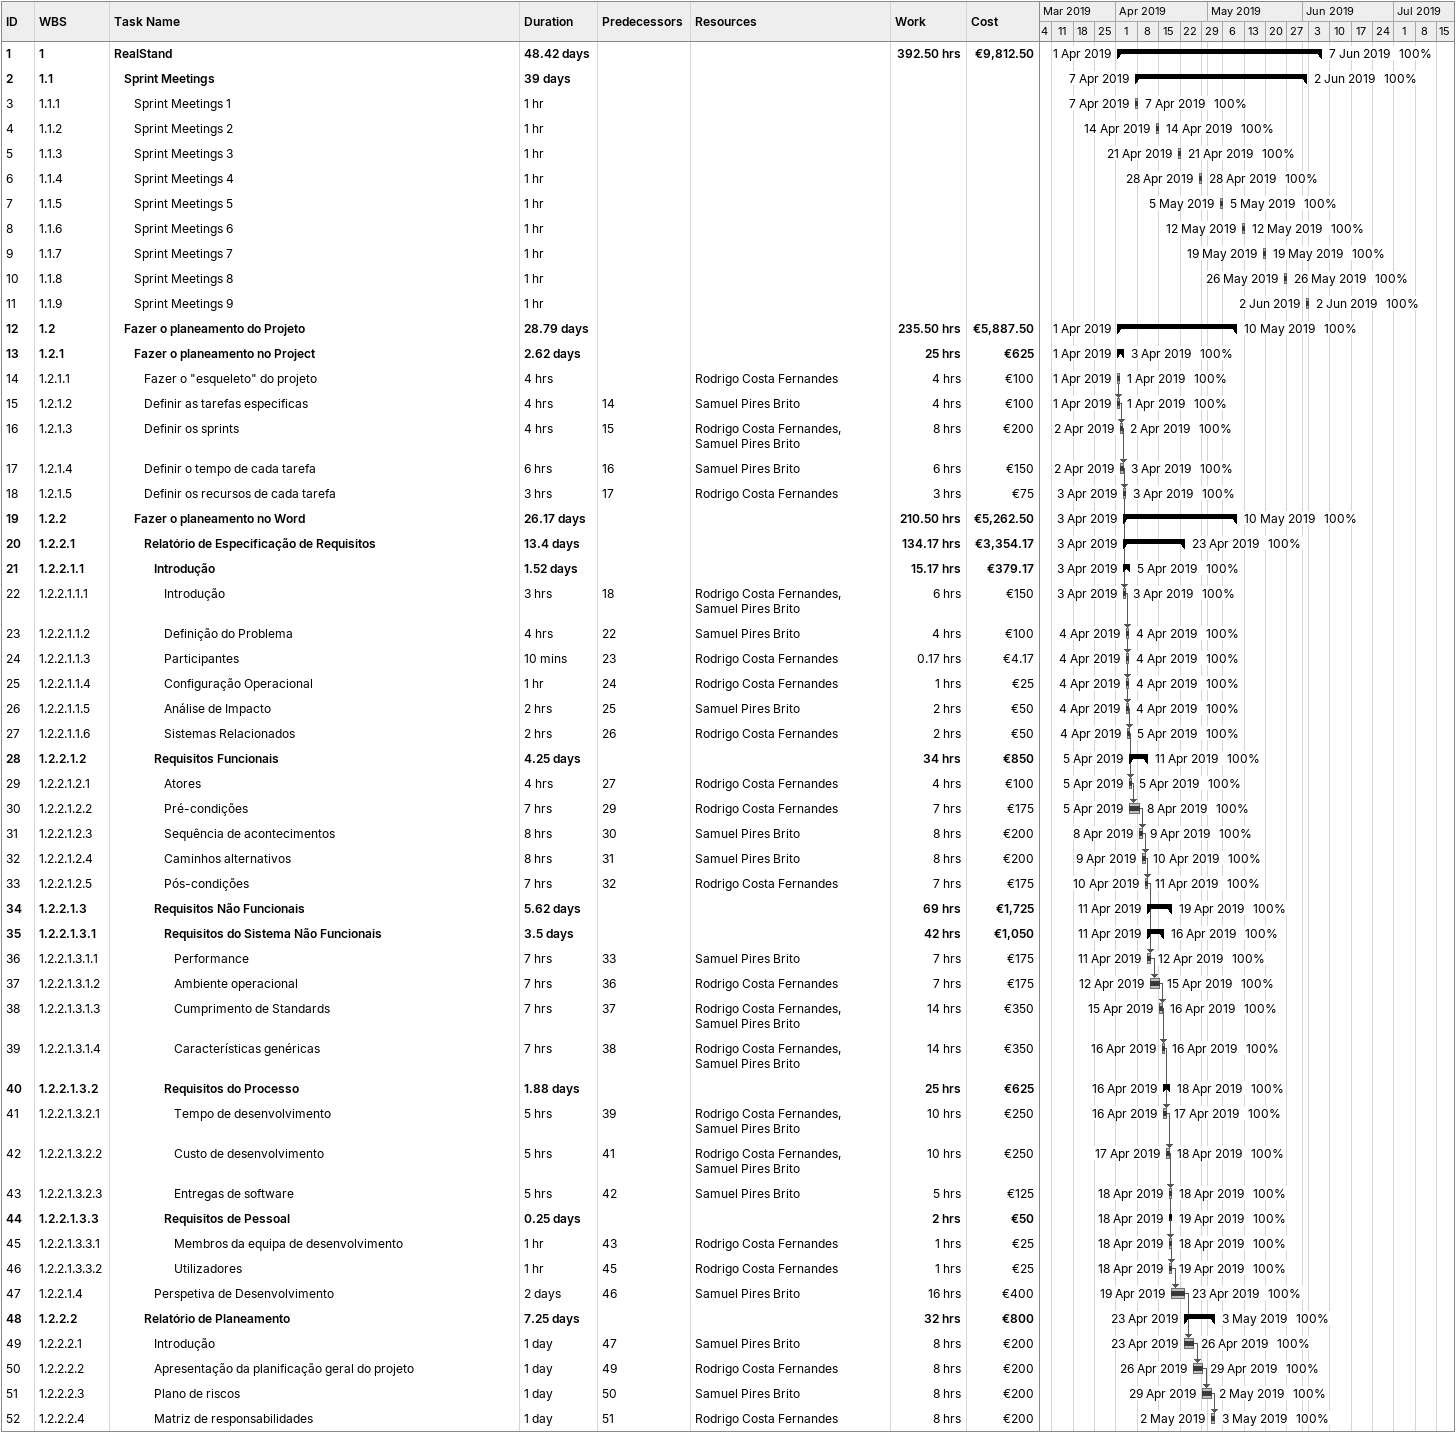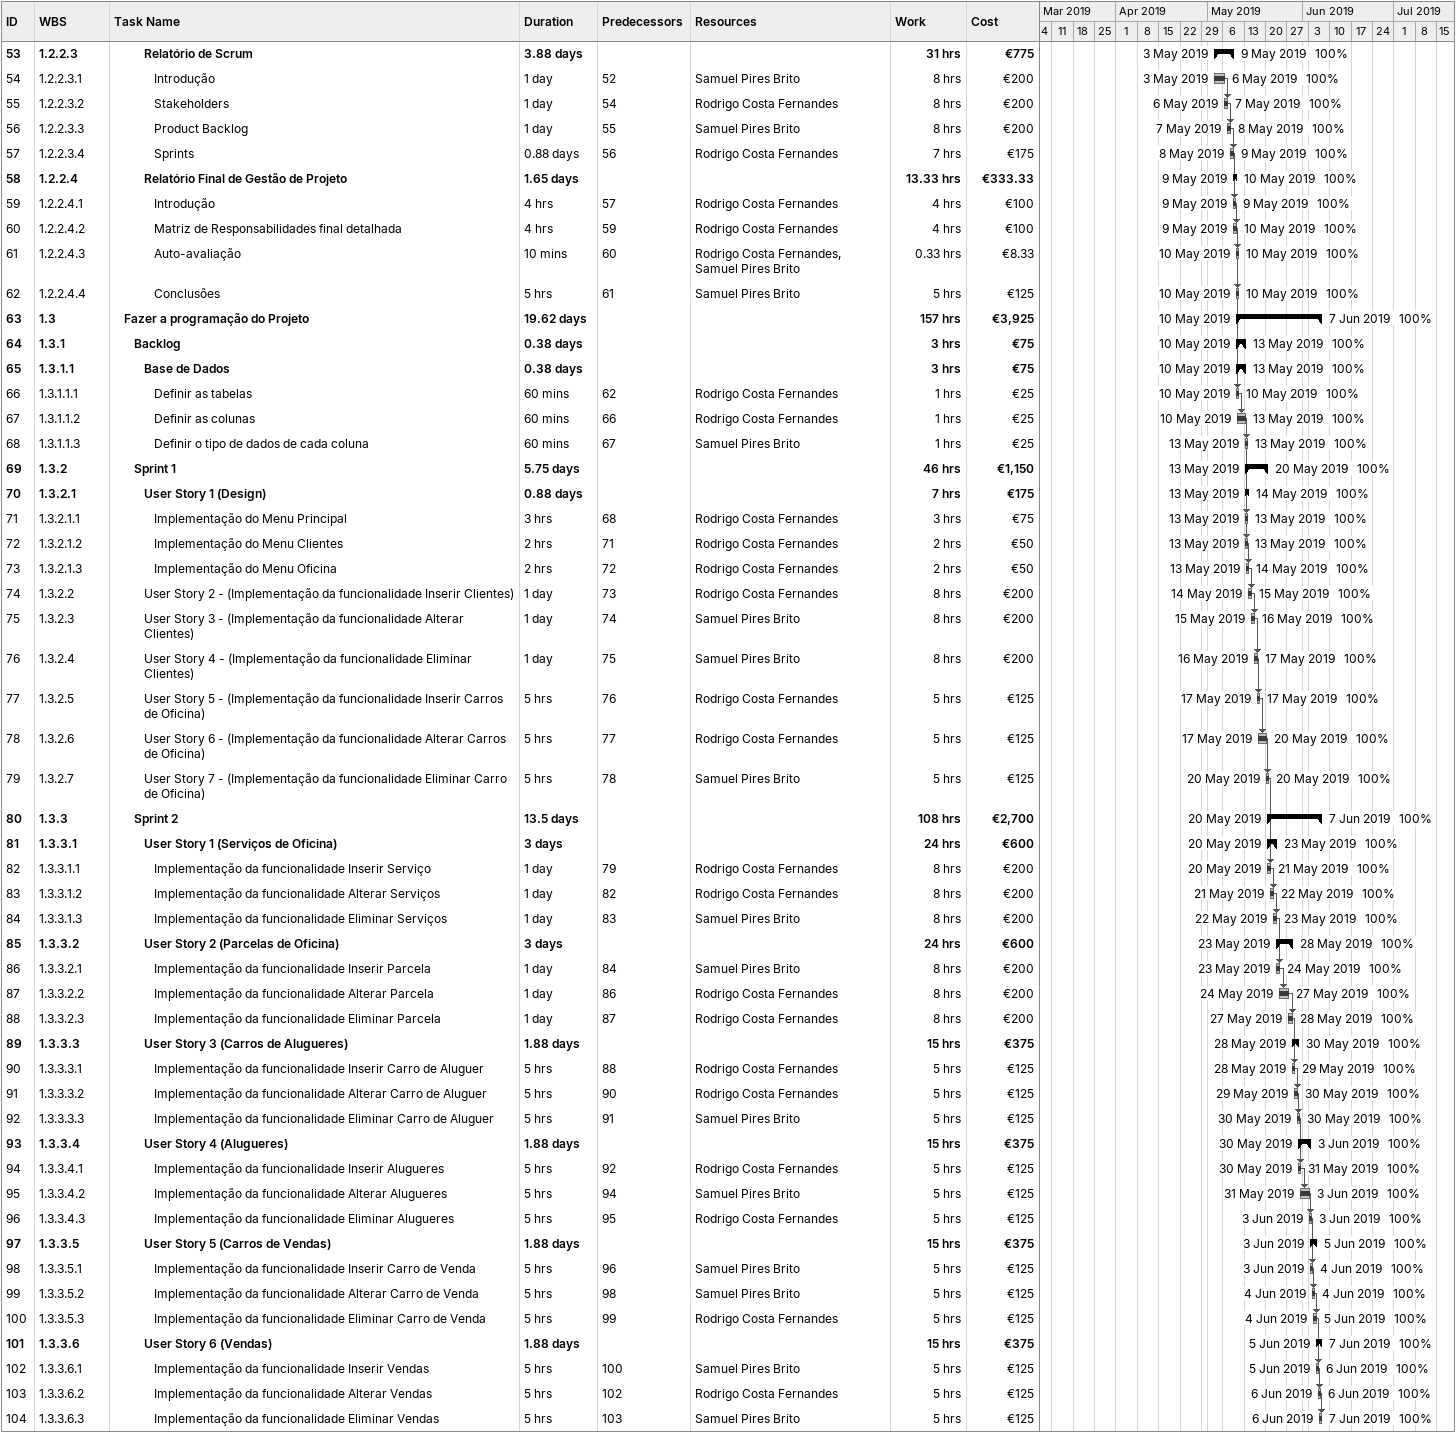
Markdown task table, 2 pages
| ID | WBS | Task | Duration | Start | Finish | Predecessors | Resources | % complete | Work (h) | Cost (€) |
|---|---|---|---|---|---|---|---|---|---|---|
| 1 | 1 | **RealStand** | 48.42d | 2019-04-01 | 2019-06-07 |  |  | 100 | 392.50 | 9812.50 |
| 2 | 1.1 | **Sprint Meetings** | 39d | 2019-04-07 | 2019-06-02 |  |  | 100 |  |  |
| 3 | 1.1.1 | Sprint Meetings 1 | 1h | 2019-04-07 | 2019-04-07 |  |  | 100 |  |  |
| 4 | 1.1.2 | Sprint Meetings 2 | 1h | 2019-04-14 | 2019-04-14 |  |  | 100 |  |  |
| 5 | 1.1.3 | Sprint Meetings 3 | 1h | 2019-04-21 | 2019-04-21 |  |  | 100 |  |  |
| 6 | 1.1.4 | Sprint Meetings 4 | 1h | 2019-04-28 | 2019-04-28 |  |  | 100 |  |  |
| 7 | 1.1.5 | Sprint Meetings 5 | 1h | 2019-05-05 | 2019-05-05 |  |  | 100 |  |  |
| 8 | 1.1.6 | Sprint Meetings 6 | 1h | 2019-05-12 | 2019-05-12 |  |  | 100 |  |  |
| 9 | 1.1.7 | Sprint Meetings 7 | 1h | 2019-05-19 | 2019-05-19 |  |  | 100 |  |  |
| 10 | 1.1.8 | Sprint Meetings 8 | 1h | 2019-05-26 | 2019-05-26 |  |  | 100 |  |  |
| 11 | 1.1.9 | Sprint Meetings 9 | 1h | 2019-06-02 | 2019-06-02 |  |  | 100 |  |  |
| 12 | 1.2 | **Fazer o planeamento do Projeto** | 28.79d | 2019-04-01 | 2019-05-10 |  |  | 100 | 235.50 | 5887.50 |
| 13 | 1.2.1 | **Fazer o planeamento no Project** | 2.62d | 2019-04-01 | 2019-04-03 |  |  | 100 | 25 | 625 |
| 14 | 1.2.1.1 | Fazer o "esqueleto" do projeto | 4h | 2019-04-01 | 2019-04-01 |  | Rodrigo Costa Fernandes | 100 | 4 | 100 |
| 15 | 1.2.1.2 | Definir as tarefas especificas | 4h | 2019-04-01 | 2019-04-01 | 14 | Samuel Pires Brito | 100 | 4 | 100 |
| 16 | 1.2.1.3 | Definir os sprints | 4h | 2019-04-02 | 2019-04-02 | 15 | Rodrigo Costa Fernandes, Samuel Pires Brito | 100 | 8 | 200 |
| 17 | 1.2.1.4 | Definir o tempo de cada tarefa | 6h | 2019-04-02 | 2019-04-03 | 16 | Samuel Pires Brito | 100 | 6 | 150 |
| 18 | 1.2.1.5 | Definir os recursos de cada tarefa | 3h | 2019-04-03 | 2019-04-03 | 17 | Rodrigo Costa Fernandes | 100 | 3 | 75 |
| 19 | 1.2.2 | **Fazer o planeamento no Word** | 26.17d | 2019-04-03 | 2019-05-10 |  |  | 100 | 210.50 | 5262.50 |
| 20 | 1.2.2.1 | **Relatório de Especificação de Requisitos** | 13.4d | 2019-04-03 | 2019-04-23 |  |  | 100 | 134.17 | 3354.17 |
| 21 | 1.2.2.1.1 | **Introdução** | 1.52d | 2019-04-03 | 2019-04-05 |  |  | 100 | 15.17 | 379.17 |
| 22 | 1.2.2.1.1.1 | Introdução | 3h | 2019-04-03 | 2019-04-03 | 18 | Rodrigo Costa Fernandes, Samuel Pires Brito | 100 | 6 | 150 |
| 23 | 1.2.2.1.1.2 | Definição do Problema | 4h | 2019-04-04 | 2019-04-04 | 22 | Samuel Pires Brito | 100 | 4 | 100 |
| 24 | 1.2.2.1.1.3 | Participantes | 10min | 2019-04-04 | 2019-04-04 | 23 | Rodrigo Costa Fernandes | 100 | 0.17 | 4.17 |
| 25 | 1.2.2.1.1.4 | Configuração Operacional | 1h | 2019-04-04 | 2019-04-04 | 24 | Rodrigo Costa Fernandes | 100 | 1 | 25 |
| 26 | 1.2.2.1.1.5 | Análise de Impacto | 2h | 2019-04-04 | 2019-04-04 | 25 | Samuel Pires Brito | 100 | 2 | 50 |
| 27 | 1.2.2.1.1.6 | Sistemas Relacionados | 2h | 2019-04-04 | 2019-04-05 | 26 | Rodrigo Costa Fernandes | 100 | 2 | 50 |
| 28 | 1.2.2.1.2 | **Requisitos Funcionais** | 4.25d | 2019-04-05 | 2019-04-11 |  |  | 100 | 34 | 850 |
| 29 | 1.2.2.1.2.1 | Atores | 4h | 2019-04-05 | 2019-04-05 | 27 | Rodrigo Costa Fernandes | 100 | 4 | 100 |
| 30 | 1.2.2.1.2.2 | Pré-condições | 7h | 2019-04-05 | 2019-04-08 | 29 | Rodrigo Costa Fernandes | 100 | 7 | 175 |
| 31 | 1.2.2.1.2.3 | Sequência de acontecimentos | 8h | 2019-04-08 | 2019-04-09 | 30 | Samuel Pires Brito | 100 | 8 | 200 |
| 32 | 1.2.2.1.2.4 | Caminhos alternativos | 8h | 2019-04-09 | 2019-04-10 | 31 | Samuel Pires Brito | 100 | 8 | 200 |
| 33 | 1.2.2.1.2.5 | Pós-condições | 7h | 2019-04-10 | 2019-04-11 | 32 | Rodrigo Costa Fernandes | 100 | 7 | 175 |
| 34 | 1.2.2.1.3 | **Requisitos Não Funcionais** | 5.62d | 2019-04-11 | 2019-04-19 |  |  | 100 | 69 | 1725 |
| 35 | 1.2.2.1.3.1 | **Requisitos do Sistema Não Funcionais** | 3.5d | 2019-04-11 | 2019-04-16 |  |  | 100 | 42 | 1050 |
| 36 | 1.2.2.1.3.1.1 | Performance | 7h | 2019-04-11 | 2019-04-12 | 33 | Samuel Pires Brito | 100 | 7 | 175 |
| 37 | 1.2.2.1.3.1.2 | Ambiente operacional | 7h | 2019-04-12 | 2019-04-15 | 36 | Rodrigo Costa Fernandes | 100 | 7 | 175 |
| 38 | 1.2.2.1.3.1.3 | Cumprimento de Standards | 7h | 2019-04-15 | 2019-04-16 | 37 | Rodrigo Costa Fernandes, Samuel Pires Brito | 100 | 14 | 350 |
| 39 | 1.2.2.1.3.1.4 | Características genéricas | 7h | 2019-04-16 | 2019-04-16 | 38 | Rodrigo Costa Fernandes, Samuel Pires Brito | 100 | 14 | 350 |
| 40 | 1.2.2.1.3.2 | **Requisitos do Processo** | 1.88d | 2019-04-16 | 2019-04-18 |  |  | 100 | 25 | 625 |
| 41 | 1.2.2.1.3.2.1 | Tempo de desenvolvimento | 5h | 2019-04-16 | 2019-04-17 | 39 | Rodrigo Costa Fernandes, Samuel Pires Brito | 100 | 10 | 250 |
| 42 | 1.2.2.1.3.2.2 | Custo de desenvolvimento | 5h | 2019-04-17 | 2019-04-18 | 41 | Rodrigo Costa Fernandes, Samuel Pires Brito | 100 | 10 | 250 |
| 43 | 1.2.2.1.3.2.3 | Entregas de software | 5h | 2019-04-18 | 2019-04-18 | 42 | Samuel Pires Brito | 100 | 5 | 125 |
| 44 | 1.2.2.1.3.3 | **Requisitos de Pessoal** | 0.25d | 2019-04-18 | 2019-04-19 |  |  | 100 | 2 | 50 |
| 45 | 1.2.2.1.3.3.1 | Membros da equipa de desenvolvimento | 1h | 2019-04-18 | 2019-04-18 | 43 | Rodrigo Costa Fernandes | 100 | 1 | 25 |
| 46 | 1.2.2.1.3.3.2 | Utilizadores | 1h | 2019-04-18 | 2019-04-19 | 45 | Rodrigo Costa Fernandes | 100 | 1 | 25 |
| 47 | 1.2.2.1.4 | Perspetiva de Desenvolvimento | 2d | 2019-04-19 | 2019-04-23 | 46 | Samuel Pires Brito | 100 | 16 | 400 |
| 48 | 1.2.2.2 | **Relatório de Planeamento** | 7.25d | 2019-04-23 | 2019-05-03 |  |  | 100 | 32 | 800 |
| 49 | 1.2.2.2.1 | Introdução | 1d | 2019-04-23 | 2019-04-26 | 47 | Samuel Pires Brito | 100 | 8 | 200 |
| 50 | 1.2.2.2.2 | Apresentação da planificação geral do projeto | 1d | 2019-04-26 | 2019-04-29 | 49 | Rodrigo Costa Fernandes | 100 | 8 | 200 |
| 51 | 1.2.2.2.3 | Plano de riscos | 1d | 2019-04-29 | 2019-05-02 | 50 | Samuel Pires Brito | 100 | 8 | 200 |
| 52 | 1.2.2.2.4 | Matriz de responsabilidades | 1d | 2019-05-02 | 2019-05-03 | 51 | Rodrigo Costa Fernandes | 100 | 8 | 200 |
| 53 | 1.2.2.3 | **Relatório de Scrum** | 3.88d | 2019-05-03 | 2019-05-09 |  |  | 100 | 31 | 775 |
| 54 | 1.2.2.3.1 | Introdução | 1d | 2019-05-03 | 2019-05-06 | 52 | Samuel Pires Brito | 100 | 8 | 200 |
| 55 | 1.2.2.3.2 | Stakeholders | 1d | 2019-05-06 | 2019-05-07 | 54 | Rodrigo Costa Fernandes | 100 | 8 | 200 |
| 56 | 1.2.2.3.3 | Product Backlog | 1d | 2019-05-07 | 2019-05-08 | 55 | Samuel Pires Brito | 100 | 8 | 200 |
| 57 | 1.2.2.3.4 | Sprints | 0.88d | 2019-05-08 | 2019-05-09 | 56 | Rodrigo Costa Fernandes | 100 | 7 | 175 |
| 58 | 1.2.2.4 | **Relatório Final de Gestão de Projeto** | 1.65d | 2019-05-09 | 2019-05-10 |  |  | 100 | 13.33 | 333.33 |
| 59 | 1.2.2.4.1 | Introdução | 4h | 2019-05-09 | 2019-05-09 | 57 | Rodrigo Costa Fernandes | 100 | 4 | 100 |
| 60 | 1.2.2.4.2 | Matriz de Responsabilidades final detalhada | 4h | 2019-05-09 | 2019-05-10 | 59 | Rodrigo Costa Fernandes | 100 | 4 | 100 |
| 61 | 1.2.2.4.3 | Auto-avaliação | 10min | 2019-05-10 | 2019-05-10 | 60 | Rodrigo Costa Fernandes, Samuel Pires Brito | 100 | 0.33 | 8.33 |
| 62 | 1.2.2.4.4 | Conclusões | 5h | 2019-05-10 | 2019-05-10 | 61 | Samuel Pires Brito | 100 | 5 | 125 |
| 63 | 1.3 | **Fazer a programação do Projeto** | 19.62d | 2019-05-10 | 2019-06-07 |  |  | 100 | 157 | 3925 |
| 64 | 1.3.1 | **Backlog** | 0.38d | 2019-05-10 | 2019-05-13 |  |  | 100 | 3 | 75 |
| 65 | 1.3.1.1 | **Base de Dados** | 0.38d | 2019-05-10 | 2019-05-13 |  |  | 100 | 3 | 75 |
| 66 | 1.3.1.1.1 | Definir as tabelas | 60min | 2019-05-10 | 2019-05-10 | 62 | Rodrigo Costa Fernandes | 100 | 1 | 25 |
| 67 | 1.3.1.1.2 | Definir as colunas | 60min | 2019-05-10 | 2019-05-13 | 66 | Rodrigo Costa Fernandes | 100 | 1 | 25 |
| 68 | 1.3.1.1.3 | Definir o tipo de dados de cada coluna | 60min | 2019-05-13 | 2019-05-13 | 67 | Samuel Pires Brito | 100 | 1 | 25 |
| 69 | 1.3.2 | **Sprint 1** | 5.75d | 2019-05-13 | 2019-05-20 |  |  | 100 | 46 | 1150 |
| 70 | 1.3.2.1 | **User Story 1 (Design)** | 0.88d | 2019-05-13 | 2019-05-14 |  |  | 100 | 7 | 175 |
| 71 | 1.3.2.1.1 | Implementação do Menu Principal | 3h | 2019-05-13 | 2019-05-13 | 68 | Rodrigo Costa Fernandes | 100 | 3 | 75 |
| 72 | 1.3.2.1.2 | Implementação do Menu Clientes | 2h | 2019-05-13 | 2019-05-13 | 71 | Rodrigo Costa Fernandes | 100 | 2 | 50 |
| 73 | 1.3.2.1.3 | Implementação do Menu Oficina | 2h | 2019-05-13 | 2019-05-14 | 72 | Rodrigo Costa Fernandes | 100 | 2 | 50 |
| 74 | 1.3.2.2 | User Story 2 - (Implementação da funcionalidade Inserir Clientes) | 1d | 2019-05-14 | 2019-05-15 | 73 | Rodrigo Costa Fernandes | 100 | 8 | 200 |
| 75 | 1.3.2.3 | User Story 3 - (Implementação da funcionalidade Alterar Clientes) | 1d | 2019-05-15 | 2019-05-16 | 74 | Samuel Pires Brito | 100 | 8 | 200 |
| 76 | 1.3.2.4 | User Story 4 - (Implementação da funcionalidade Eliminar Clientes) | 1d | 2019-05-16 | 2019-05-17 | 75 | Samuel Pires Brito | 100 | 8 | 200 |
| 77 | 1.3.2.5 | User Story 5 - (Implementação da funcionalidade Inserir Carros de Oficina) | 5h | 2019-05-17 | 2019-05-17 | 76 | Rodrigo Costa Fernandes | 100 | 5 | 125 |
| 78 | 1.3.2.6 | User Story 6 - (Implementação da funcionalidade Alterar Carros de Oficina) | 5h | 2019-05-17 | 2019-05-20 | 77 | Rodrigo Costa Fernandes | 100 | 5 | 125 |
| 79 | 1.3.2.7 | User Story 7 - (Implementação da funcionalidade Eliminar Carro de Oficina) | 5h | 2019-05-20 | 2019-05-20 | 78 | Samuel Pires Brito | 100 | 5 | 125 |
| 80 | 1.3.3 | **Sprint 2** | 13.5d | 2019-05-20 | 2019-06-07 |  |  | 100 | 108 | 2700 |
| 81 | 1.3.3.1 | **User Story 1 (Serviços de Oficina)** | 3d | 2019-05-20 | 2019-05-23 |  |  | 100 | 24 | 600 |
| 82 | 1.3.3.1.1 | Implementação da funcionalidade Inserir Serviço | 1d | 2019-05-20 | 2019-05-21 | 79 | Rodrigo Costa Fernandes | 100 | 8 | 200 |
| 83 | 1.3.3.1.2 | Implementação da funcionalidade Alterar Serviços | 1d | 2019-05-21 | 2019-05-22 | 82 | Rodrigo Costa Fernandes | 100 | 8 | 200 |
| 84 | 1.3.3.1.3 | Implementação da funcionalidade Eliminar Serviços | 1d | 2019-05-22 | 2019-05-23 | 83 | Samuel Pires Brito | 100 | 8 | 200 |
| 85 | 1.3.3.2 | **User Story 2 (Parcelas de Oficina)** | 3d | 2019-05-23 | 2019-05-28 |  |  | 100 | 24 | 600 |
| 86 | 1.3.3.2.1 | Implementação da funcionalidade Inserir Parcela | 1d | 2019-05-23 | 2019-05-24 | 84 | Samuel Pires Brito | 100 | 8 | 200 |
| 87 | 1.3.3.2.2 | Implementação da funcionalidade Alterar Parcela | 1d | 2019-05-24 | 2019-05-27 | 86 | Rodrigo Costa Fernandes | 100 | 8 | 200 |
| 88 | 1.3.3.2.3 | Implementação da funcionalidade Eliminar Parcela | 1d | 2019-05-27 | 2019-05-28 | 87 | Rodrigo Costa Fernandes | 100 | 8 | 200 |
| 89 | 1.3.3.3 | **User Story 3 (Carros de Alugueres)** | 1.88d | 2019-05-28 | 2019-05-30 |  |  | 100 | 15 | 375 |
| 90 | 1.3.3.3.1 | Implementação da funcionalidade Inserir Carro de Aluguer | 5h | 2019-05-28 | 2019-05-29 | 88 | Rodrigo Costa Fernandes | 100 | 5 | 125 |
| 91 | 1.3.3.3.2 | Implementação da funcionalidade Alterar Carro de Aluguer | 5h | 2019-05-29 | 2019-05-30 | 90 | Rodrigo Costa Fernandes | 100 | 5 | 125 |
| 92 | 1.3.3.3.3 | Implementação da funcionalidade Eliminar Carro de Aluguer | 5h | 2019-05-30 | 2019-05-30 | 91 | Samuel Pires Brito | 100 | 5 | 125 |
| 93 | 1.3.3.4 | **User Story 4 (Alugueres)** | 1.88d | 2019-05-30 | 2019-06-03 |  |  | 100 | 15 | 375 |
| 94 | 1.3.3.4.1 | Implementação da funcionalidade Inserir Alugueres | 5h | 2019-05-30 | 2019-05-31 | 92 | Rodrigo Costa Fernandes | 100 | 5 | 125 |
| 95 | 1.3.3.4.2 | Implementação da funcionalidade Alterar Alugueres | 5h | 2019-05-31 | 2019-06-03 | 94 | Samuel Pires Brito | 100 | 5 | 125 |
| 96 | 1.3.3.4.3 | Implementação da funcionalidade Eliminar Alugueres | 5h | 2019-06-03 | 2019-06-03 | 95 | Rodrigo Costa Fernandes | 100 | 5 | 125 |
| 97 | 1.3.3.5 | **User Story 5 (Carros de Vendas)** | 1.88d | 2019-06-03 | 2019-06-05 |  |  | 100 | 15 | 375 |
| 98 | 1.3.3.5.1 | Implementação da funcionalidade Inserir Carro de Venda | 5h | 2019-06-03 | 2019-06-04 | 96 | Samuel Pires Brito | 100 | 5 | 125 |
| 99 | 1.3.3.5.2 | Implementação da funcionalidade Alterar Carro de Venda | 5h | 2019-06-04 | 2019-06-04 | 98 | Samuel Pires Brito | 100 | 5 | 125 |
| 100 | 1.3.3.5.3 | Implementação da funcionalidade Eliminar Carro de Venda | 5h | 2019-06-04 | 2019-06-05 | 99 | Rodrigo Costa Fernandes | 100 | 5 | 125 |
| 101 | 1.3.3.6 | **User Story 6 (Vendas)** | 1.88d | 2019-06-05 | 2019-06-07 |  |  | 100 | 15 | 375 |
| 102 | 1.3.3.6.1 | Implementação da funcionalidade Inserir Vendas | 5h | 2019-06-05 | 2019-06-06 | 100 | Samuel Pires Brito | 100 | 5 | 125 |
| 103 | 1.3.3.6.2 | Implementação da funcionalidade Alterar Vendas | 5h | 2019-06-06 | 2019-06-06 | 102 | Rodrigo Costa Fernandes | 100 | 5 | 125 |
| 104 | 1.3.3.6.3 | Implementação da funcionalidade Eliminar Vendas | 5h | 2019-06-06 | 2019-06-07 | 103 | Samuel Pires Brito | 100 | 5 | 125 |
